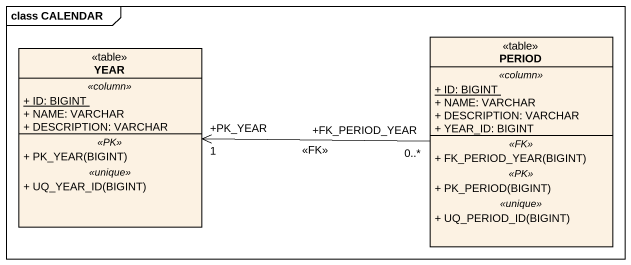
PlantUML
@startuml
mainframe class CALENDAR
hide circle
hide empty members
skinparam classAttributeIconSize 0
class YEAR <<table>> {
  .. <<column>> ..
  {static} + ID: BIGINT
  + NAME: VARCHAR
  + DESCRIPTION: VARCHAR
  .. <<PK>> ..
  + PK_YEAR(BIGINT)
  .. <<unique>> ..
  + UQ_YEAR_ID(BIGINT)
}
class PERIOD <<table>> {
  .. <<column>> ..
  {static} + ID: BIGINT
  + NAME: VARCHAR
  + DESCRIPTION: VARCHAR
  + YEAR_ID: BIGINT
  .. <<FK>> ..
  + FK_PERIOD_YEAR(BIGINT)
  .. <<PK>> ..
  + PK_PERIOD(BIGINT)
  .. <<unique>> ..
  + UQ_PERIOD_ID(BIGINT)
}
PERIOD "+FK_PERIOD_YEAR\n0..*" -left-> "+PK_YEAR\n1" YEAR : <<FK>>
@enduml
